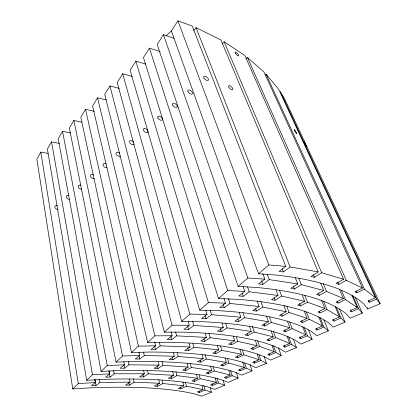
<?xml version="1.0" encoding="UTF-8"?>
<svg xmlns="http://www.w3.org/2000/svg" width="417" height="417" viewBox="0 0 417 417"><rect width="100%" height="100%" fill="white"/><g stroke="black" fill="none" stroke-linecap="round" stroke-linejoin="round"><path stroke-width="0.63" d="M48.184 153.446L40.819 152.122L36.863 159.132L72.746 388.931L91.359 387.8A333.814 69.232 -11.4 0 1 194.546 393.924L201.781 396.15L211.435 392.157L210.21 387.768M59.532 143.406L51.526 141.869L47.387 149.098L86.663 380.304L105.329 379.319A336.915 71.667 -11.5 0 1 207.708 386.924L214.745 389.342L224.601 385.256L223.142 380.262M70.567 132.971L62.54 131.324L58.208 138.783L101.086 371.365L119.783 370.546A340.11 74.226 -11.5 0 1 221.255 379.72L228.083 382.337L238.149 378.162L236.429 372.563M81.92 122.233L73.872 120.471L69.337 128.175L116.03 362.102L134.759 361.456A343.405 76.921 -11.5 0 1 235.209 372.303L241.803 375.133L252.087 370.859L250.096 364.666M94.221 111.329L85.537 109.301L80.794 117.255L131.527 352.495L150.276 352.037A346.814 79.767 -11.5 0 1 249.58 364.661L255.929 367.716L266.437 363.337L264.154 356.556M106.252 99.96L97.552 97.797L92.584 106.012L147.613 342.524L166.367 342.268A350.337 82.764 -11.6 0 1 264.388 356.785L270.477 360.079L281.22 355.592L278.619 348.226M119.267 88.414L109.932 85.944L104.73 94.435L164.319 332.172L183.063 332.135A353.986 85.928 -11.6 0 1 279.656 348.664L285.463 352.209L296.451 347.611L293.297 339.078M132.038 76.363L122.692 73.726L117.245 82.509L181.676 321.408L200.405 321.611A357.781 89.269 -11.7 0 1 295.408 340.288L300.907 344.093L312.151 339.381L308.627 330.28M145.825 64.119L135.848 61.127L130.146 70.207L199.738 310.217L218.425 310.67A361.727 92.798 -11.8 0 1 311.666 331.645L316.837 335.727L328.346 330.895L323.952 320.053M160.185 51.562L149.427 48.127L143.453 57.525L218.534 298.567L237.164 299.297A365.845 96.535 -11.9 0 1 328.45 322.716L333.277 327.1L345.062 322.138L339.474 308.981M174.197 38.364L163.443 34.71L157.183 44.442L238.112 286.427L256.669 287.459A370.145 100.487 -12 0 1 345.792 313.495L350.238 318.187L362.316 313.099L355.446 297.665M166.201 35.841L171.351 30.931L177.918 20.85L192.247 26.036L285.723 266.395L279.067 271.394L283.451 271.92L290.107 266.958L318.197 271.92L220.984 40.006L196.037 27.647L193.65 30.676M222.386 43.634L224.179 41.836L244.878 55.524L343.618 279.286L336.144 283.404L338.839 284.378L346.277 280.292L362.519 288.038L354.992 291.707L356.936 292.828L364.422 289.189L375.535 297.801L368.128 301.027L369.399 302.252L376.759 299.052L380.137 303.758L367.763 308.987L363.718 303.967A374.648 104.677 -12.2 0 0 276.987 275.126L258.53 273.776L171.351 30.931M72.746 388.931L78.276 383.541L95.363 382.592L94.795 379.392M86.663 380.304L92.511 374.685L109.635 373.882L109.025 370.687M101.086 371.365L107.263 365.506L124.417 364.859L123.76 361.675M116.03 362.102L122.556 355.988L139.737 355.508L139.028 352.329M131.527 352.495L138.428 346.11L155.624 345.813L154.712 342.008M147.613 342.524L154.91 335.852L172.106 335.748L171.137 331.968M164.319 332.172L172.044 325.192L189.224 325.302L188.187 321.543M181.676 321.408L189.855 314.11L207.014 314.444L205.722 310.071M199.738 310.217L208.396 302.57L225.514 303.149L223.939 298.186M218.534 298.567L227.708 290.555L244.763 291.4L243.09 286.463M238.112 286.427L247.844 278.024L264.821 279.155L262.819 273.656M258.53 273.776L268.85 264.951L285.723 266.395M246.04 58.693L247.484 57.51L264.044 72.099L362.519 288.038M95.363 382.592L91.464 385.73L96.009 385.563L99.918 382.441L130.146 382.113L129.478 378.923M109.635 373.882L105.558 377.145L110.104 377.02L114.195 373.773L144.376 373.773L143.667 370.593M124.417 364.859L120.143 368.253L124.693 368.175L128.978 364.797L159.091 365.151L158.34 361.992M139.737 355.508L135.259 359.042L139.804 359.011L144.298 355.493L174.316 356.227L173.357 352.448M155.624 345.813L150.928 349.493L155.468 349.514L160.175 345.855L190.084 346.991L189.063 343.222M172.106 335.748L167.181 339.584L171.71 339.662L176.652 335.852L206.41 337.426L205.331 333.678M189.224 325.302L184.053 329.305L188.573 329.44L193.754 325.463L223.34 327.507L222 323.149M207.014 314.444L201.583 318.619L206.081 318.828L211.523 314.673L240.896 317.217L239.275 312.27M225.514 303.149L219.801 307.517L224.283 307.793L230.002 303.456L259.119 306.537L257.195 301.006M244.763 291.4L238.759 295.961L243.215 296.315L249.225 291.785L278.05 295.444L276.012 289.951M264.821 279.155L258.498 283.93L262.918 284.368L269.241 279.63L297.728 283.914L295.34 277.868M265.082 74.867L266.082 74.19L278.723 89.311L375.535 297.801M130.146 382.113L125.501 385.12L129.406 385.162L134.05 382.17L159.596 383.259L158.705 379.46M144.376 373.773L139.559 376.89L143.448 376.978L148.264 373.882L173.649 375.321L172.706 371.531M159.091 365.151L154.087 368.378L157.96 368.519L162.964 365.308L188.161 367.122L187.16 363.348M174.316 356.227L169.12 359.579L172.972 359.767L178.168 356.441L203.152 358.651L202.094 354.888M190.084 346.991L184.679 350.462L188.51 350.713L193.905 347.262L218.644 349.899L217.351 345.537M206.41 337.426L200.796 341.028L204.596 341.335L210.204 337.754L234.667 340.845L233.301 336.498M223.34 327.507L217.492 331.249L221.26 331.624L227.098 327.903L251.248 331.473L249.606 326.537M240.896 317.217L234.807 321.106L238.54 321.549L244.612 317.686L268.412 321.778L266.473 316.258M259.119 306.537L252.78 310.587L256.46 311.103L262.793 307.084L286.198 311.728L283.93 305.635M278.05 295.444L271.436 299.656L275.074 300.256L281.668 296.075L304.634 301.309L302.252 295.257M297.728 283.914L290.826 288.303L294.402 288.986L301.288 284.634L323.764 290.503L320.756 283.289M318.197 271.92L310.988 276.497L314.501 277.274L321.689 272.739L343.618 279.286M323.764 290.503L316.555 294.475L319.333 295.356L326.511 291.415L343.399 298.499L336.102 302.049L338.14 303.081L345.396 299.557L357.228 307.532L350.014 310.67L351.385 311.812L358.557 308.7L362.316 313.099M304.634 301.309L297.686 305.14L300.532 305.932L307.459 302.137L324.942 308.596L321.481 300.167M286.198 311.728L279.489 315.424L282.403 316.138L289.09 312.469L307.12 318.343L304.285 311.072M268.412 321.778L261.928 325.343L264.91 325.985L271.368 322.44L289.893 327.767L287.407 321.059M251.248 331.473L244.977 334.924L248.011 335.492L254.261 332.068L273.239 336.879L271.076 330.738M234.667 340.845L228.605 344.176L231.685 344.677L237.732 341.367L257.122 345.698L255.475 340.762M218.644 349.899L212.774 353.121L215.902 353.559L221.755 350.358L241.521 354.231L239.947 349.264M203.152 358.651L197.47 361.774L200.634 362.154L206.3 359.053L226.41 362.498L225.102 358.135M188.161 367.122L182.656 370.145L185.857 370.468L191.351 367.466L211.768 370.504L210.522 366.131M173.649 375.321L168.312 378.25L171.549 378.521L176.871 375.613L197.575 378.271L196.553 374.508M159.596 383.259L154.42 386.1L157.683 386.324L162.849 383.504L183.803 385.803L182.834 382.024M324.942 308.596L317.869 312.031L319.99 312.979L327.032 309.57L339.521 316.946L332.49 319.995L333.96 321.059L340.95 318.03L345.062 322.138M307.12 318.343L300.25 321.674L302.455 322.544L309.289 319.24L322.393 326.052L315.533 329.023L317.087 330.009L323.905 327.058L328.346 330.895M289.893 327.767L283.221 330.999L285.499 331.791L292.14 328.586L305.807 334.872L299.119 337.76L300.751 338.677L307.402 335.805L312.151 339.381M273.239 336.879L266.755 340.017L269.101 340.736L275.548 337.629L289.742 343.41L287.292 336.696M257.122 345.698L250.82 348.737L253.223 349.399L259.499 346.376L274.172 351.687L272.035 345.542M241.521 354.231L235.391 357.187L237.852 357.781L243.955 354.846L259.072 359.715L257.232 354.158M226.41 362.498L220.447 365.37L222.959 365.907L228.897 363.056L244.43 367.502L242.668 361.92M211.768 370.504L205.962 373.298L208.521 373.778L214.307 371.01L230.215 375.055L228.907 370.697M197.575 378.271L191.914 380.987L194.52 381.419L200.155 378.719L216.418 382.394L215.167 378.021M183.803 385.803L178.288 388.446L180.931 388.826L186.425 386.205L203.011 389.52L201.99 385.756M289.742 343.41L283.211 346.23L284.92 347.074L291.415 344.275L296.451 347.611M274.172 351.687L267.797 354.434L269.575 355.216L275.913 352.49L281.22 355.592M259.072 359.715L252.848 362.389L254.688 363.113L260.886 360.455L266.437 363.337M244.43 367.502L238.347 370.108L240.249 370.776L246.301 368.18L252.087 370.859M230.215 375.055L224.268 377.604L226.228 378.214L232.144 375.681L238.149 378.162M216.418 382.394L210.601 384.881L212.607 385.438L218.399 382.968L224.601 385.256M203.011 389.52L197.324 391.944L199.378 392.454L205.044 390.046L211.435 392.157M380.137 303.758L284.821 99.272L280.229 91.448L376.759 299.052M266.082 74.19L364.422 289.189M368.592 300.48L369.399 302.252M367.226 307.803L367.763 308.987M356.139 291.045L356.936 292.828M247.484 57.51L346.277 280.292M352.766 295.627L358.557 308.7M351.964 295.632L357.228 307.532M350.608 310.024L351.385 311.812M337.801 281.991L338.839 284.378M341.513 290.607L345.396 299.557M339.521 289.534L343.399 298.499M337.379 301.288L338.14 303.081M336.399 307.256L340.95 318.03M224.179 41.836L321.689 272.739M335.232 306.756L339.521 316.946M323.238 283.617L326.511 291.415M333.209 319.255L333.96 321.059M313.511 274.866L314.501 277.274M323.561 301.157L327.032 309.57M318.343 292.948L319.333 295.356M319.26 311.165L319.99 312.979M320.266 318.02L323.905 327.058M318.755 316.998L322.393 326.052M298.88 278.582L301.288 284.634M304.827 295.491L307.459 302.137M316.373 328.195L317.087 330.009M196.037 27.647L290.107 266.958M306.443 311.979L309.289 319.24M293.464 286.562L294.402 288.986M299.594 303.508L300.532 305.932M282.283 268.882L283.451 271.92M301.757 320.72L302.455 322.544M304.374 327.913L307.402 335.805M302.778 326.964L305.807 334.872M300.063 336.847L300.751 338.677M286.802 306.37L289.09 312.469M279.619 290.592L281.668 296.075M177.918 20.85L268.85 264.951M289.643 321.888L292.14 328.586M267.224 274.136L269.241 279.63M281.73 314.303L282.403 316.138M288.726 336.941L291.415 344.275M274.178 297.811L275.074 300.256M284.832 329.962L285.499 331.791M261.6 280.698L262.918 284.368M284.264 345.24L284.92 347.074M269.408 316.915L271.368 322.44M273.38 331.494L275.548 337.629M260.849 301.564L262.793 307.084M273.557 345.735L275.913 352.49M264.055 323.524L264.91 325.985M163.443 34.71L247.844 278.024M268.459 338.896L269.101 340.736M255.616 308.643L256.46 311.103M247.531 286.86L249.225 291.785M269.153 353.986L269.575 355.216M242.178 293.229L243.215 296.315M257.633 340.819L259.499 346.376M252.4 326.521L254.261 332.068M259.04 354.903L260.886 360.455M242.981 312.75L244.612 317.686M252.613 347.538L253.223 349.399M247.401 333.636L248.011 335.492M254.083 361.258L254.688 363.113M237.737 319.073L238.54 321.549M149.427 48.127L227.708 290.555M228.407 298.499L230.002 303.456M242.376 349.889L243.955 354.846M236.356 337.03L237.732 341.367M244.727 363.212L246.301 368.18M223.309 304.686L224.283 307.793M237.268 355.92L237.852 357.781M225.743 323.556L227.098 327.903M239.864 369.535L240.249 370.776M231.107 342.816L231.685 344.677M220.312 328.513L221.26 331.624M227.578 358.698L228.897 363.056M230.637 370.697L232.144 375.681M135.848 61.127L208.396 302.57M210.215 310.311L211.523 314.673M220.447 345.99L221.755 350.358M222.402 364.036L222.959 365.907M225.858 376.968L226.228 378.214M205.169 315.7L206.081 318.828M215.172 351.062L215.902 353.559M208.927 333.381L210.204 337.754M217.137 378.584L218.399 382.968M213.051 366.637L214.307 371.01M203.877 338.833L204.596 341.335M205.06 354.669L206.3 359.053M212.081 383.562L212.607 385.438M207.994 371.901L208.521 373.778M192.524 321.074L193.754 325.463M122.692 73.726L189.855 314.11M200.113 360.272L200.634 362.154M192.873 343.499L193.905 347.262M187.713 326.308L188.573 329.44M203.84 385.657L205.044 390.046M199.128 374.961L200.155 378.719M187.832 348.195L188.51 350.713M199.045 391.198L199.378 392.454M190.34 363.697L191.351 367.466M194.014 379.533L194.52 381.419M185.367 368.581L185.857 370.468M175.661 332.078L176.652 335.852M109.932 85.944L172.044 325.192M185.45 382.425L186.425 386.205M177.194 352.667L178.168 356.441M170.907 336.514L171.71 339.662M180.457 386.934L180.931 388.826M172.336 357.244L172.972 359.767M175.917 371.828L176.871 375.613M171.079 376.629L171.549 378.521M159.252 342.06L160.175 345.855M162.046 361.513L162.964 365.308M97.552 97.797L154.91 335.852M154.712 346.355L155.468 349.514M162.098 380.34L162.849 383.504M157.365 365.985L157.96 368.519M157.245 384.422L157.683 386.324M143.578 352.323L144.298 355.493M147.545 370.708L148.264 373.882M85.537 109.301L138.428 346.11M139.096 355.831L139.804 359.011M142.885 374.44L143.448 376.978M133.377 378.985L134.05 382.17M128.311 361.617L128.978 364.797M128.874 382.618L129.406 385.162M73.872 120.471L122.556 355.988M124.031 364.984L124.693 368.175M113.57 370.583L114.195 373.773M108.999 371.266L110.104 377.02M62.54 131.324L107.263 365.506M99.34 379.241L99.918 382.441M94.982 379.798L96.009 385.563M51.526 141.869L92.511 374.685M40.819 152.122L78.276 383.541M148.045 131.115A2.757 1.6 36.6 0 1 145.246 132.199A2.757 1.6 36.6 0 1 143.756 128.707A2.757 1.6 36.6 0 1 147.816 130.573M134.128 144.037A2.716 1.637 35.9 0 1 130.745 143.844A2.716 1.637 35.9 0 1 129.911 140.758A2.716 1.637 35.9 0 1 133.586 142.025M120.404 155.989A2.674 1.668 35.2 0 1 117.099 155.359A2.674 1.668 35.2 0 1 116.385 152.518A2.674 1.668 35.2 0 1 119.689 153.148M106.945 167.472A2.638 1.699 34.4 0 1 103.885 166.503A2.638 1.699 34.4 0 1 103.286 163.928A2.638 1.699 34.4 0 1 106.137 164.006M94.294 178.382A2.601 1.725 33.6 0 1 91.245 177.46A2.601 1.725 33.6 0 1 90.692 174.89A2.601 1.725 33.6 0 1 93.544 174.926M81.503 189.078A2.565 1.746 32.6 0 1 78.188 186.717A2.565 1.746 32.6 0 1 80.731 185.237M69.592 199.352A2.528 1.767 31.6 0 1 66.319 197.038A2.528 1.767 31.6 0 1 68.883 195.526M58.031 209.324A2.497 1.788 30.6 0 1 54.794 207.056A2.497 1.788 30.6 0 1 57.384 205.513M306.276 146.138L304.155 141.973L306.276 146.138M229.001 87.44A2.836 1.162 45 0 0 232.722 89.764A2.836 1.162 45 0 0 230.46 86.053A2.836 1.162 45 0 0 229.001 87.44M294.538 130.594A2.45 0.349 59.5 0 0 296.716 133.794A2.45 0.349 59.5 0 0 295.262 130.636A2.45 0.349 59.5 0 0 294.538 130.594M204.002 78.161A2.94 1.423 38.8 0 0 208.25 80.252A2.94 1.423 38.8 0 0 205.899 76.535A2.94 1.423 38.8 0 0 204.002 78.161M235.61 53.428A2.481 0.745 49.3 0 0 238.534 55.868A2.481 0.745 49.3 0 0 236.637 52.641A2.481 0.745 49.3 0 0 235.61 53.428M188.124 91.954A2.888 1.475 38.3 0 0 192.357 93.955A2.888 1.475 38.3 0 0 190.089 90.265A2.888 1.475 38.3 0 0 188.124 91.954M172.779 105.277A2.846 1.522 37.8 0 0 176.996 107.2A2.846 1.522 37.8 0 0 174.806 103.536A2.846 1.522 37.8 0 0 172.779 105.277M157.949 118.157A2.799 1.564 37.2 0 0 162.145 120.002A2.799 1.564 37.2 0 0 160.034 116.364A2.799 1.564 37.2 0 0 157.949 118.157"/></g></svg>
